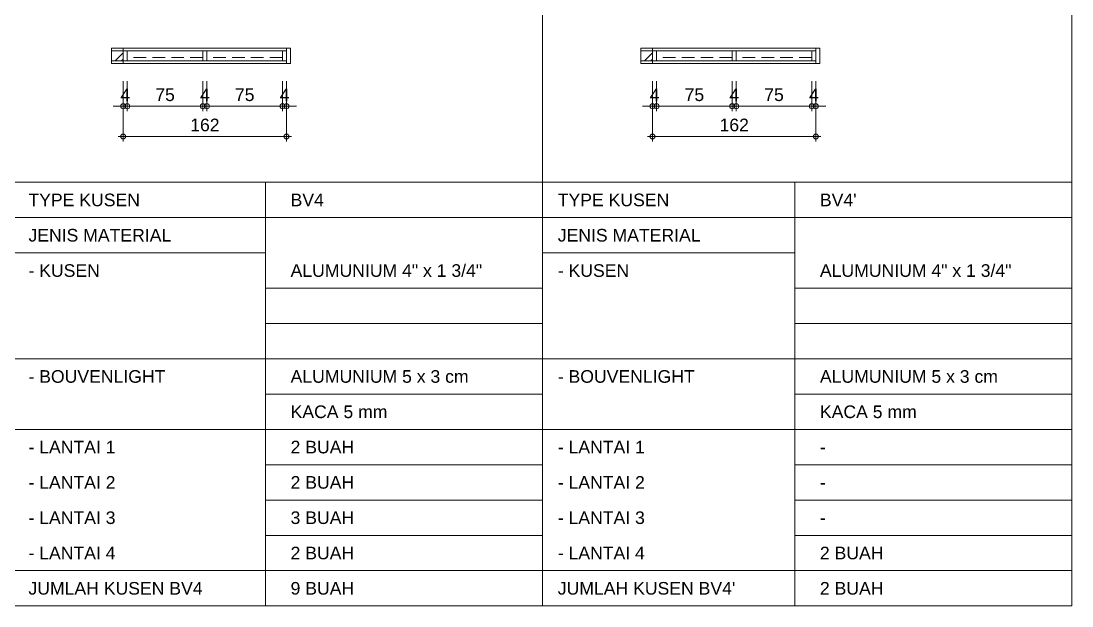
# Model space of a CAD drawing. Header units: millimetres. Extents: x -11 to 1625, y -267 to 180.
# Drawn here: x 1042.45 to 1063.3, y -127.19 to -115.6 of the extents above; entities that cross this region are included whole.
import ezdxf

# ---------------------------------------------------------------- set-up
doc = ezdxf.new("R2010")
doc.units = ezdxf.units.MM
doc.linetypes.add('HIDDEN', pattern=[0.375, 0.25, -0.125])
for name, color, linetype, lineweight in [('ars', 11, 'Continuous', 5), ('dinding', 5, 'Continuous', 15), ('kus', 63, 'Continuous', 15), ('lan', 7, 'Continuous', 15), ('not', 7, 'Continuous', 20), ('u', 6, 'Continuous', 20)]:
    doc.layers.add(name, color=color, linetype=linetype, lineweight=lineweight)
doc.styles.get("Standard").update_dxf_attribs({"font": 'ARIALUNI.TTF'})
doc.dimstyles.new('SK 50', dxfattribs={"dimtxt": 0.25, "dimasz": 0.1, "dimexe": 0, "dimexo": 0, "dimgap": 0.1, "dimtad": 1, "dimdec": 0, "dimlfac": 50, "dimzin": 12, "dimdsep": 46, "dimtxsty": 'Standard', "dimblk": 'BULAT', "dimcen": 0.1, "dimclrd": 256, "dimclre": 256, "dimclrt": 256, "dimadec": 0, "dimazin": 3, "dimtfac": 1, "dimtdec": 0, "dimtofl": 0, "dimtmove": 0, "dimatfit": 3, "dimldrblk": 'BULAT', "dimfxl": 0, "dimtolj": 1, "dimtzin": 0, "dimlwd": -1, "dimlwe": -1, "dimarcsym": 0})

# ---------------------------------------------------------------- blocks, each defined once
blk = doc.blocks.new('BULAT')
for p, q in [((-1, 0), (1, 0)), ((0, -1), (0, 1))]:
    blk.add_line(p, q)
blk.add_circle((0, 0), 0.5)
blk = doc.blocks.new('*D2068')
at = {"layer": 'Defpoints', "color": 0, "ltscale": 0.15}
for p in [(1044.561, -116.788), (1046.061, -116.788), (1046.061, -117.288)]:
    blk.add_point(p, dxfattribs=at)
at = {"layer": 'u', "ltscale": 0.15}
for p, q in [((1044.561, -116.788), (1044.561, -117.288)), ((1046.061, -116.788), (1046.061, -117.288)), ((1044.661, -117.288), (1045.961, -117.288))]:
    blk.add_line(p, q, dxfattribs=at)
at = {"layer": 'u', "ltscale": 0.15, "xscale": 0.1, "yscale": 0.1, "zscale": 0.1, "rotation": 180}
blk.add_blockref('BULAT', (1044.561, -117.288), dxfattribs=at)
at = {"layer": 'u', "ltscale": 0.15, "xscale": 0.1, "yscale": 0.1, "zscale": 0.1}
blk.add_blockref('BULAT', (1046.061, -117.288), dxfattribs=at)
at = {"layer": 'u', "ltscale": 0.15, "insert": (1045.311, -117.061), "char_height": 0.25, "attachment_point": 5}
blk.add_mtext('\\A1;75', dxfattribs=at)
blk = doc.blocks.new('*D2069')
at = {"layer": 'Defpoints', "color": 0, "ltscale": 0.15}
for p in [(1044.481, -116.788), (1044.561, -116.788), (1044.561, -117.288)]:
    blk.add_point(p, dxfattribs=at)
at = {"layer": 'u', "ltscale": 0.15}
for p, q in [((1044.481, -116.788), (1044.481, -117.288)), ((1044.561, -116.788), (1044.561, -117.288)), ((1044.381, -117.288), (1044.281, -117.288)), ((1044.661, -117.288), (1044.761, -117.288))]:
    blk.add_line(p, q, dxfattribs=at)
at = {"layer": 'u', "ltscale": 0.15, "xscale": 0.1, "yscale": 0.1, "zscale": 0.1}
blk.add_blockref('BULAT', (1044.481, -117.288), dxfattribs=at)
at = {"layer": 'u', "ltscale": 0.15, "xscale": 0.1, "yscale": 0.1, "zscale": 0.1, "rotation": 180}
blk.add_blockref('BULAT', (1044.561, -117.288), dxfattribs=at)
at = {"layer": 'u', "ltscale": 0.15, "insert": (1044.521, -117.063), "char_height": 0.25, "attachment_point": 5}
blk.add_mtext('\\A1;4', dxfattribs=at)
blk = doc.blocks.new('*D2070')
at = {"layer": 'Defpoints', "color": 0, "ltscale": 0.15}
for p in [(1046.061, -116.788), (1046.141, -116.788), (1046.141, -117.288)]:
    blk.add_point(p, dxfattribs=at)
at = {"layer": 'u', "ltscale": 0.15}
for p, q in [((1046.061, -116.788), (1046.061, -117.288)), ((1046.141, -116.788), (1046.141, -117.288)), ((1045.961, -117.288), (1045.861, -117.288)), ((1046.241, -117.288), (1046.341, -117.288))]:
    blk.add_line(p, q, dxfattribs=at)
at = {"layer": 'u', "ltscale": 0.15, "xscale": 0.1, "yscale": 0.1, "zscale": 0.1}
blk.add_blockref('BULAT', (1046.061, -117.288), dxfattribs=at)
at = {"layer": 'u', "ltscale": 0.15, "xscale": 0.1, "yscale": 0.1, "zscale": 0.1, "rotation": 180}
blk.add_blockref('BULAT', (1046.141, -117.288), dxfattribs=at)
at = {"layer": 'u', "ltscale": 0.15, "insert": (1046.101, -117.063), "char_height": 0.25, "attachment_point": 5}
blk.add_mtext('\\A1;4', dxfattribs=at)
blk = doc.blocks.new('*D2071')
at = {"layer": 'Defpoints', "color": 0, "ltscale": 0.15}
for p in [(1044.481, -117.388), (1047.721, -117.388), (1047.721, -117.888)]:
    blk.add_point(p, dxfattribs=at)
at = {"layer": 'u', "ltscale": 0.15}
for p, q in [((1044.481, -117.388), (1044.481, -117.888)), ((1047.721, -117.388), (1047.721, -117.888)), ((1044.581, -117.888), (1047.621, -117.888))]:
    blk.add_line(p, q, dxfattribs=at)
at = {"layer": 'u', "ltscale": 0.15, "xscale": 0.1, "yscale": 0.1, "zscale": 0.1, "rotation": 180}
blk.add_blockref('BULAT', (1044.481, -117.888), dxfattribs=at)
at = {"layer": 'u', "ltscale": 0.15, "xscale": 0.1, "yscale": 0.1, "zscale": 0.1}
blk.add_blockref('BULAT', (1047.721, -117.888), dxfattribs=at)
at = {"layer": 'u', "ltscale": 0.15, "insert": (1046.101, -117.66), "char_height": 0.25, "attachment_point": 5}
blk.add_mtext('\\A1;162', dxfattribs=at)
blk = doc.blocks.new('*D2072')
at = {"layer": 'Defpoints', "color": 0, "ltscale": 0.15}
for p in [(1046.141, -116.788), (1047.641, -116.788), (1047.641, -117.288)]:
    blk.add_point(p, dxfattribs=at)
at = {"layer": 'u', "ltscale": 0.15}
for p, q in [((1046.141, -116.788), (1046.141, -117.288)), ((1047.641, -116.788), (1047.641, -117.288)), ((1046.241, -117.288), (1047.541, -117.288))]:
    blk.add_line(p, q, dxfattribs=at)
at = {"layer": 'u', "ltscale": 0.15, "xscale": 0.1, "yscale": 0.1, "zscale": 0.1, "rotation": 180}
blk.add_blockref('BULAT', (1046.141, -117.288), dxfattribs=at)
at = {"layer": 'u', "ltscale": 0.15, "xscale": 0.1, "yscale": 0.1, "zscale": 0.1}
blk.add_blockref('BULAT', (1047.641, -117.288), dxfattribs=at)
at = {"layer": 'u', "ltscale": 0.15, "insert": (1046.891, -117.061), "char_height": 0.25, "attachment_point": 5}
blk.add_mtext('\\A1;75', dxfattribs=at)
blk = doc.blocks.new('*D2073')
at = {"layer": 'Defpoints', "color": 0, "ltscale": 0.15}
for p in [(1047.641, -116.788), (1047.721, -116.788), (1047.721, -117.288)]:
    blk.add_point(p, dxfattribs=at)
at = {"layer": 'u', "ltscale": 0.15}
for p, q in [((1047.641, -116.788), (1047.641, -117.288)), ((1047.721, -116.788), (1047.721, -117.288)), ((1047.541, -117.288), (1047.441, -117.288)), ((1047.821, -117.288), (1047.921, -117.288))]:
    blk.add_line(p, q, dxfattribs=at)
at = {"layer": 'u', "ltscale": 0.15, "xscale": 0.1, "yscale": 0.1, "zscale": 0.1}
blk.add_blockref('BULAT', (1047.641, -117.288), dxfattribs=at)
at = {"layer": 'u', "ltscale": 0.15, "xscale": 0.1, "yscale": 0.1, "zscale": 0.1, "rotation": 180}
blk.add_blockref('BULAT', (1047.721, -117.288), dxfattribs=at)
at = {"layer": 'u', "ltscale": 0.15, "insert": (1047.681, -117.063), "char_height": 0.25, "attachment_point": 5}
blk.add_mtext('\\A1;4', dxfattribs=at)
blk = doc.blocks.new('*D2084')
at = {"layer": 'Defpoints', "color": 0, "ltscale": 0.15}
for p in [(1055.061, -116.788), (1056.561, -116.788), (1056.561, -117.288)]:
    blk.add_point(p, dxfattribs=at)
at = {"layer": 'u', "ltscale": 0.15}
for p, q in [((1055.061, -116.788), (1055.061, -117.288)), ((1056.561, -116.788), (1056.561, -117.288)), ((1055.161, -117.288), (1056.461, -117.288))]:
    blk.add_line(p, q, dxfattribs=at)
at = {"layer": 'u', "ltscale": 0.15, "xscale": 0.1, "yscale": 0.1, "zscale": 0.1, "rotation": 180}
blk.add_blockref('BULAT', (1055.061, -117.288), dxfattribs=at)
at = {"layer": 'u', "ltscale": 0.15, "xscale": 0.1, "yscale": 0.1, "zscale": 0.1}
blk.add_blockref('BULAT', (1056.561, -117.288), dxfattribs=at)
at = {"layer": 'u', "ltscale": 0.15, "insert": (1055.811, -117.061), "char_height": 0.25, "attachment_point": 5}
blk.add_mtext('\\A1;75', dxfattribs=at)
blk = doc.blocks.new('*D2085')
at = {"layer": 'Defpoints', "color": 0, "ltscale": 0.15}
for p in [(1054.981, -116.788), (1055.061, -116.788), (1055.061, -117.288)]:
    blk.add_point(p, dxfattribs=at)
at = {"layer": 'u', "ltscale": 0.15}
for p, q in [((1054.981, -116.788), (1054.981, -117.288)), ((1055.061, -116.788), (1055.061, -117.288)), ((1054.881, -117.288), (1054.781, -117.288)), ((1055.161, -117.288), (1055.261, -117.288))]:
    blk.add_line(p, q, dxfattribs=at)
at = {"layer": 'u', "ltscale": 0.15, "xscale": 0.1, "yscale": 0.1, "zscale": 0.1}
blk.add_blockref('BULAT', (1054.981, -117.288), dxfattribs=at)
at = {"layer": 'u', "ltscale": 0.15, "xscale": 0.1, "yscale": 0.1, "zscale": 0.1, "rotation": 180}
blk.add_blockref('BULAT', (1055.061, -117.288), dxfattribs=at)
at = {"layer": 'u', "ltscale": 0.15, "insert": (1055.021, -117.063), "char_height": 0.25, "attachment_point": 5}
blk.add_mtext('\\A1;4', dxfattribs=at)
blk = doc.blocks.new('*D2086')
at = {"layer": 'Defpoints', "color": 0, "ltscale": 0.15}
for p in [(1056.561, -116.788), (1056.641, -116.788), (1056.641, -117.288)]:
    blk.add_point(p, dxfattribs=at)
at = {"layer": 'u', "ltscale": 0.15}
for p, q in [((1056.561, -116.788), (1056.561, -117.288)), ((1056.641, -116.788), (1056.641, -117.288)), ((1056.461, -117.288), (1056.361, -117.288)), ((1056.741, -117.288), (1056.841, -117.288))]:
    blk.add_line(p, q, dxfattribs=at)
at = {"layer": 'u', "ltscale": 0.15, "xscale": 0.1, "yscale": 0.1, "zscale": 0.1}
blk.add_blockref('BULAT', (1056.561, -117.288), dxfattribs=at)
at = {"layer": 'u', "ltscale": 0.15, "xscale": 0.1, "yscale": 0.1, "zscale": 0.1, "rotation": 180}
blk.add_blockref('BULAT', (1056.641, -117.288), dxfattribs=at)
at = {"layer": 'u', "ltscale": 0.15, "insert": (1056.601, -117.063), "char_height": 0.25, "attachment_point": 5}
blk.add_mtext('\\A1;4', dxfattribs=at)
blk = doc.blocks.new('*D2087')
at = {"layer": 'Defpoints', "color": 0, "ltscale": 0.15}
for p in [(1054.981, -117.388), (1058.221, -117.388), (1058.221, -117.888)]:
    blk.add_point(p, dxfattribs=at)
at = {"layer": 'u', "ltscale": 0.15}
for p, q in [((1054.981, -117.388), (1054.981, -117.888)), ((1058.221, -117.388), (1058.221, -117.888)), ((1055.081, -117.888), (1058.121, -117.888))]:
    blk.add_line(p, q, dxfattribs=at)
at = {"layer": 'u', "ltscale": 0.15, "xscale": 0.1, "yscale": 0.1, "zscale": 0.1, "rotation": 180}
blk.add_blockref('BULAT', (1054.981, -117.888), dxfattribs=at)
at = {"layer": 'u', "ltscale": 0.15, "xscale": 0.1, "yscale": 0.1, "zscale": 0.1}
blk.add_blockref('BULAT', (1058.221, -117.888), dxfattribs=at)
at = {"layer": 'u', "ltscale": 0.15, "insert": (1056.601, -117.66), "char_height": 0.25, "attachment_point": 5}
blk.add_mtext('\\A1;162', dxfattribs=at)
blk = doc.blocks.new('*D2088')
at = {"layer": 'Defpoints', "color": 0, "ltscale": 0.15}
for p in [(1056.641, -116.788), (1058.141, -116.788), (1058.141, -117.288)]:
    blk.add_point(p, dxfattribs=at)
at = {"layer": 'u', "ltscale": 0.15}
for p, q in [((1056.641, -116.788), (1056.641, -117.288)), ((1058.141, -116.788), (1058.141, -117.288)), ((1056.741, -117.288), (1058.041, -117.288))]:
    blk.add_line(p, q, dxfattribs=at)
at = {"layer": 'u', "ltscale": 0.15, "xscale": 0.1, "yscale": 0.1, "zscale": 0.1, "rotation": 180}
blk.add_blockref('BULAT', (1056.641, -117.288), dxfattribs=at)
at = {"layer": 'u', "ltscale": 0.15, "xscale": 0.1, "yscale": 0.1, "zscale": 0.1}
blk.add_blockref('BULAT', (1058.141, -117.288), dxfattribs=at)
at = {"layer": 'u', "ltscale": 0.15, "insert": (1057.391, -117.061), "char_height": 0.25, "attachment_point": 5}
blk.add_mtext('\\A1;75', dxfattribs=at)
blk = doc.blocks.new('*D2089')
at = {"layer": 'Defpoints', "color": 0, "ltscale": 0.15}
for p in [(1058.141, -116.788), (1058.221, -116.788), (1058.221, -117.288)]:
    blk.add_point(p, dxfattribs=at)
at = {"layer": 'u', "ltscale": 0.15}
for p, q in [((1058.141, -116.788), (1058.141, -117.288)), ((1058.221, -116.788), (1058.221, -117.288)), ((1058.041, -117.288), (1057.941, -117.288)), ((1058.321, -117.288), (1058.421, -117.288))]:
    blk.add_line(p, q, dxfattribs=at)
at = {"layer": 'u', "ltscale": 0.15, "xscale": 0.1, "yscale": 0.1, "zscale": 0.1}
blk.add_blockref('BULAT', (1058.141, -117.288), dxfattribs=at)
at = {"layer": 'u', "ltscale": 0.15, "xscale": 0.1, "yscale": 0.1, "zscale": 0.1, "rotation": 180}
blk.add_blockref('BULAT', (1058.221, -117.288), dxfattribs=at)
at = {"layer": 'u', "ltscale": 0.15, "insert": (1058.181, -117.063), "char_height": 0.25, "attachment_point": 5}
blk.add_mtext('\\A1;4', dxfattribs=at)

msp = doc.modelspace()

# ---------------------------------------------------------------- hatches: boundary and pattern name
at = {"layer": 'ars'}
h = msp.add_hatch(dxfattribs=at)
h.set_pattern_fill('TEMBOK', color=256, scale=0.5, angle=180)
h.set_pattern_definition([(225, (1045.6607, -96.78795), (0.353553, -0.353553), []), (225, (1045.5357, -96.78795), (0.353553, -0.353553), [])])
h.paths.add_polyline_path([(1044.2507189, -116.3879544), (1044.4807189, -116.3879544), (1044.4807189, -116.1879544), (1044.2507189, -116.1879544)])
h = msp.add_hatch(dxfattribs=at)
h.set_pattern_fill('TEMBOK', color=256, scale=0.5, angle=180)
h.set_pattern_definition([(225, (1056.1607, -96.78795), (0.353553, -0.353553), []), (225, (1056.0357, -96.78795), (0.353553, -0.353553), [])])
h.paths.add_polyline_path([(1054.7507189, -116.3879544), (1054.9807189, -116.3879544), (1054.9807189, -116.1879544), (1054.7507189, -116.1879544)])

# ---------------------------------------------------------------- linework, layer by layer
for points in [[(1044.2507189, -116.3879544), (1044.4807189, -116.3879544), (1044.4807189, -116.1879544), (1044.2507189, -116.1879544)], [(1054.7507189, -116.3879544), (1054.9807189, -116.3879544), (1054.9807189, -116.1879544), (1054.7507189, -116.1879544)]]:
    msp.add_lwpolyline(points, close=True, dxfattribs=at)
at = {"layer": 'dinding'}
for points in [[(1044.4807189, -116.4379544), (1044.2507189, -116.4379544), (1044.2507189, -116.1379544), (1044.4807189, -116.1379544)], [(1047.8007189, -116.4379544), (1047.7207189, -116.4379544), (1047.7207189, -116.1379544), (1047.8007189, -116.1379544)], [(1054.9807189, -116.4379544), (1054.7507189, -116.4379544), (1054.7507189, -116.1379544), (1054.9807189, -116.1379544)], [(1058.3007189, -116.4379544), (1058.2207189, -116.4379544), (1058.2207189, -116.1379544), (1058.3007189, -116.1379544)]]:
    msp.add_lwpolyline(points, close=True, dxfattribs=at)
at = {"layer": 'kus'}
for p, q in [((1046.0607189, -116.1879544), (1044.5607189, -116.1879544)), ((1047.6407189, -116.1879544), (1046.1407189, -116.1879544)), ((1056.5607189, -116.1879544), (1055.0607189, -116.1879544)), ((1058.1407189, -116.1879544), (1056.6407189, -116.1879544)), ((1046.0607189, -116.3879544), (1044.5607189, -116.3879544)), ((1047.6407189, -116.3879544), (1046.1407189, -116.3879544)), ((1056.5607189, -116.3879544), (1055.0607189, -116.3879544)), ((1058.1407189, -116.3879544), (1056.6407189, -116.3879544))]:
    msp.add_line(p, q, dxfattribs=at)
at = {"layer": 'kus', "linetype": 'HIDDEN'}
for p, q in [((1046.0607189, -116.3179544), (1044.5607189, -116.3179544)), ((1047.6407189, -116.3179544), (1046.1407189, -116.3179544)), ((1056.5607189, -116.3179544), (1055.0607189, -116.3179544)), ((1058.1407189, -116.3179544), (1056.6407189, -116.3179544))]:
    msp.add_line(p, q, dxfattribs=at)
at = {"layer": 'kus'}
for points in [[(1044.5607189, -116.3879544), (1044.4807189, -116.3879544), (1044.4807189, -116.1879544), (1044.5607189, -116.1879544)], [(1046.1407189, -116.3879544), (1046.0607189, -116.3879544), (1046.0607189, -116.1879544), (1046.1407189, -116.1879544)], [(1047.7207189, -116.3879544), (1047.6407189, -116.3879544), (1047.6407189, -116.1879544), (1047.7207189, -116.1879544)], [(1055.0607189, -116.3879544), (1054.9807189, -116.3879544), (1054.9807189, -116.1879544), (1055.0607189, -116.1879544)], [(1056.6407189, -116.3879544), (1056.5607189, -116.3879544), (1056.5607189, -116.1879544), (1056.6407189, -116.1879544)], [(1058.2207189, -116.3879544), (1058.1407189, -116.3879544), (1058.1407189, -116.1879544), (1058.2207189, -116.1879544)]]:
    msp.add_lwpolyline(points, close=True, dxfattribs=at)
at = {"layer": 'lan'}
for p, q in [((1052.8011015, -127.194508), (1052.8011015, -103.794508)), ((1063.3011015, -127.194508), (1063.3011015, -103.794508)), ((1063.3011015, -118.794508), (1002.8011015, -118.794508)), ((1047.3011015, -127.194508), (1047.3011015, -118.794508)), ((1057.8011015, -127.194508), (1057.8011015, -118.794508)), ((1052.8011015, -119.494508), (1042.3011015, -119.494508)), ((1063.3011015, -119.494508), (1052.8011015, -119.494508)), ((1047.3011015, -120.194508), (1042.3011015, -120.194508)), ((1057.8011015, -120.194508), (1052.8011015, -120.194508)), ((1052.8011015, -120.894508), (1047.3011015, -120.894508)), ((1063.3011015, -120.894508), (1057.8011015, -120.894508)), ((1052.8011015, -121.594508), (1047.3011015, -121.594508)), ((1063.3011015, -121.594508), (1057.8011015, -121.594508)), ((1052.8011015, -122.294508), (1042.3011015, -122.294508)), ((1063.3011015, -122.294508), (1052.8011015, -122.294508)), ((1052.8011015, -122.994508), (1047.3011015, -122.994508)), ((1063.3011015, -122.994508), (1057.8011015, -122.994508)), ((1052.8011015, -123.694508), (1042.3011015, -123.694508)), ((1063.3011015, -123.694508), (1052.8011015, -123.694508)), ((1052.8011015, -124.394508), (1047.3011015, -124.394508)), ((1063.3011015, -124.394508), (1057.8011015, -124.394508)), ((1052.8011015, -125.094508), (1047.3011015, -125.094508)), ((1063.3011015, -125.094508), (1057.8011015, -125.094508)), ((1052.8011015, -125.794508), (1047.3011015, -125.794508)), ((1063.3011015, -125.794508), (1057.8011015, -125.794508)), ((1052.8011015, -126.494508), (1042.3011015, -126.494508)), ((1063.3011015, -126.494508), (1052.8011015, -126.494508)), ((1063.3011015, -127.194508), (1002.8011015, -127.194508))]:
    msp.add_line(p, q, dxfattribs=at)
for points in [[(1047.7207189, -116.4379544), (1044.4807189, -116.4379544), (1044.4807189, -116.1379544), (1047.7207189, -116.1379544)], [(1058.2207189, -116.4379544), (1054.9807189, -116.4379544), (1054.9807189, -116.1379544), (1058.2207189, -116.1379544)]]:
    msp.add_lwpolyline(points, close=True, dxfattribs=at)

# ---------------------------------------------------------------- texts
at = {"layer": 'not'}
for s, p in [('TYPE KUSEN', (1042.6011015, -119.269508)), ('BV4', (1047.8011015, -119.269508)), ('TYPE KUSEN', (1053.1011015, -119.269508)), ("BV4'", (1058.3011015, -119.269508)), ('JENIS MATERIAL', (1042.6011015, -119.969508)), ('JENIS MATERIAL', (1053.1011015, -119.969508)), ('- KUSEN', (1042.6011015, -120.669508)), ('ALUMUNIUM 4" x 1 3/4"', (1047.8011015, -120.669508)), ('- KUSEN', (1053.1011015, -120.669508)), ('ALUMUNIUM 4" x 1 3/4"', (1058.3011015, -120.669508)), ('- BOUVENLIGHT', (1042.6011015, -122.769508)), ('ALUMUNIUM 5 x 3 cm', (1047.8011015, -122.769508)), ('- BOUVENLIGHT', (1053.1011015, -122.769508)), ('ALUMUNIUM 5 x 3 cm', (1058.3011015, -122.769508)), ('KACA 5 mm', (1047.8011015, -123.469508)), ('KACA 5 mm', (1058.3011015, -123.469508)), ('- LANTAI 1', (1042.6011015, -124.169508)), ('2 BUAH', (1047.8011015, -124.169508)), ('- LANTAI 1', (1053.1011015, -124.169508)), ('-', (1058.3011015, -124.169508)), ('- LANTAI 2', (1042.6011015, -124.869508)), ('2 BUAH', (1047.8011015, -124.869508)), ('- LANTAI 2', (1053.1011015, -124.869508)), ('-', (1058.3011015, -124.869508)), ('- LANTAI 3', (1042.6011015, -125.569508)), ('3 BUAH', (1047.8011015, -125.569508)), ('- LANTAI 3', (1053.1011015, -125.569508)), ('-', (1058.3011015, -125.569508)), ('- LANTAI 4', (1042.6011015, -126.269508)), ('2 BUAH', (1047.8011015, -126.269508)), ('- LANTAI 4', (1053.1011015, -126.269508)), ('2 BUAH', (1058.3011015, -126.269508)), ('JUMLAH KUSEN BV4', (1042.6011015, -126.969508)), ('9 BUAH', (1047.8011015, -126.969508)), ("JUMLAH KUSEN BV4'", (1053.1011015, -126.969508)), ('2 BUAH', (1058.3011015, -126.969508))]:
    msp.add_text(s, height=0.25, dxfattribs=at).set_placement(p)

# ---------------------------------------------------------------- dimensions: what is measured, and where the dimension line sits
at = {"layer": 'u', "ltscale": 0.15}
for base, p1, p2, picture, middle in [((1044.5607189, -117.2879544), (1044.4807189, -116.7879544), (1044.5607189, -116.7879544), '*D2069', (1044.5207189, -117.2879544)), ((1046.1407189, -117.2879544), (1046.0607189, -116.7879544), (1046.1407189, -116.7879544), '*D2070', (1046.1007189, -117.2879544)), ((1047.7207189, -117.2879544), (1047.6407189, -116.7879544), (1047.7207189, -116.7879544), '*D2073', (1047.6807189, -117.2879544)), ((1055.0607189, -117.2879544), (1054.9807189, -116.7879544), (1055.0607189, -116.7879544), '*D2085', (1055.0207189, -117.2879544)), ((1056.6407189, -117.2879544), (1056.5607189, -116.7879544), (1056.6407189, -116.7879544), '*D2086', (1056.6007189, -117.2879544)), ((1058.2207189, -117.2879544), (1058.1407189, -116.7879544), (1058.2207189, -116.7879544), '*D2089', (1058.1807189, -117.2879544)), ((1047.7207189, -117.8879544), (1044.4807189, -117.3879544), (1047.7207189, -117.3879544), '*D2071', (1046.1007189, -117.8879544)), ((1058.2207189, -117.8879544), (1054.9807189, -117.3879544), (1058.2207189, -117.3879544), '*D2087', (1056.6007189, -117.8879544))]:
    dim = msp.add_linear_dim(base=base, p1=p1, p2=p2, dimstyle='SK 50', dxfattribs=at)
    dim.commit()
    dim.dimension.update_dxf_attribs({"geometry": picture, "text_midpoint": middle, "dimtype": 160})
for base, p1, p2, picture, middle in [((1046.0607189, -117.2879544), (1044.5607189, -116.7879544), (1046.0607189, -116.7879544), '*D2068', (1045.3107189, -117.2879544)), ((1047.6407189, -117.2879544), (1046.1407189, -116.7879544), (1047.6407189, -116.7879544), '*D2072', (1046.8907189, -117.2879544)), ((1056.5607189, -117.2879544), (1055.0607189, -116.7879544), (1056.5607189, -116.7879544), '*D2084', (1055.8107189, -117.2879544)), ((1058.1407189, -117.2879544), (1056.6407189, -116.7879544), (1058.1407189, -116.7879544), '*D2088', (1057.3907189, -117.2879544))]:
    dim = msp.add_linear_dim(base=base, p1=p1, p2=p2, dimstyle='SK 50', override={"dimdec": 1}, dxfattribs=at)
    dim.commit()
    dim.dimension.update_dxf_attribs({"geometry": picture, "text_midpoint": middle, "dimtype": 160})

doc.saveas('drawing.dxf')
